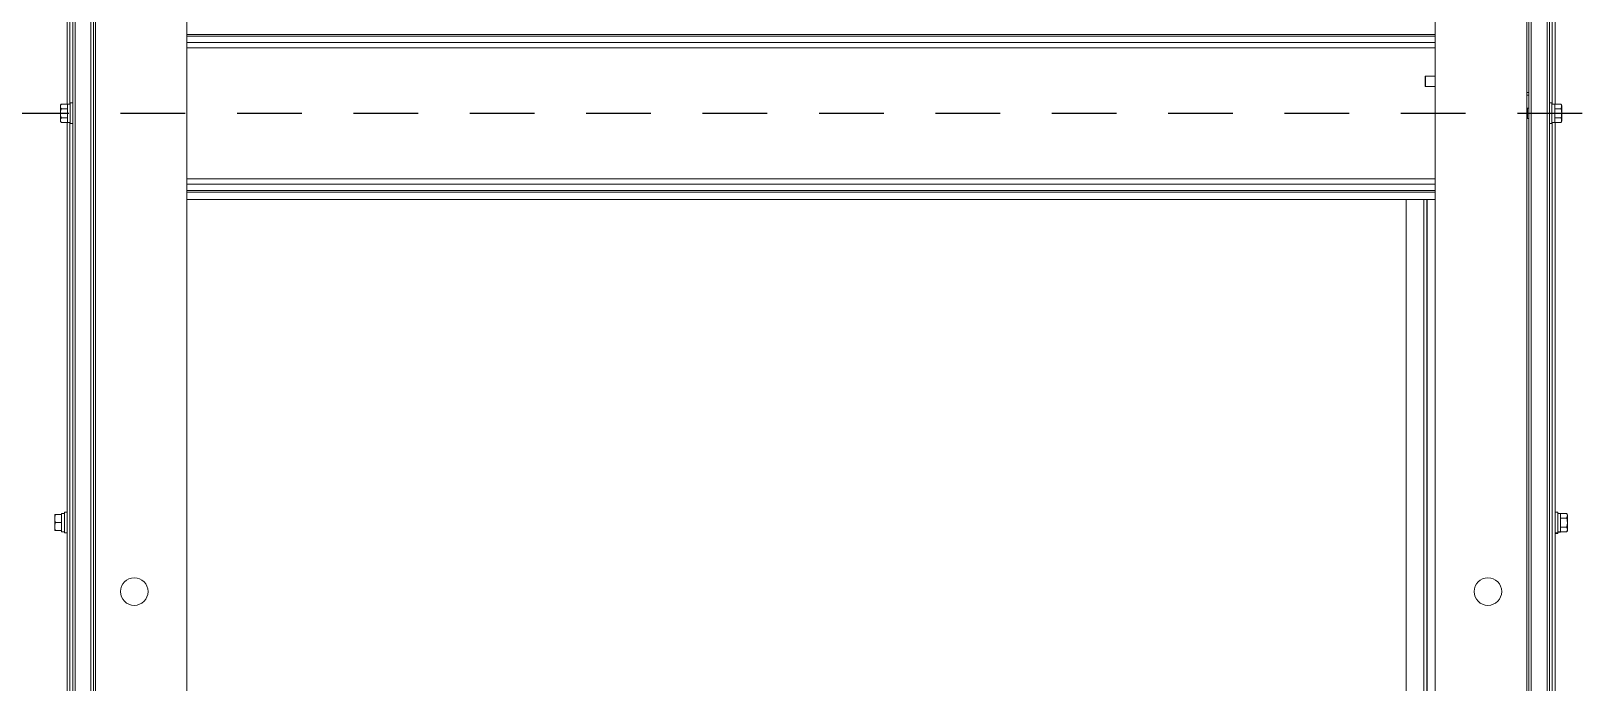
# Model space of a CAD drawing. Header units: millimetres. Extents: x 55614 to 110757, y -66981 to -47484.
# Drawn here: x 63017 to 63912, y -60441 to -60063 of the extents above; entities that cross this region are included whole.
import ezdxf

# ---------------------------------------------------------------- set-up
doc = ezdxf.new("R2010")
doc.units = ezdxf.units.MM
doc.linetypes.add('CENTER', pattern=[50.8, 31.75, -6.35, 6.35, -6.35])
doc.linetypes.add('JIS_02_0.7', pattern=[1.35, 0.75, -0.6])
doc.layers.get('0').update_dxf_attribs({"lineweight": 15})
doc.layers.add('2', color=4, linetype='CENTER')
doc.layers.add('THICK', color=7, linetype='Continuous', lineweight=0)

# ---------------------------------------------------------------- blocks, each defined once
blk = doc.blocks.new('FYTY6TY5RTWE4')
at = {"color": 136, "linetype": 'Continuous'}
for p, q in [((11470.13, -53389.74), (11470.13, -51723.74)), ((11471.53, -53389.74), (11471.53, -51723.74)), ((11480.73, -53389.74), (11480.73, -51723.74)), ((11482.13, -53389.74), (11482.13, -51723.74)), ((11483.33, -51724.24), (11483.33, -53389.24)), ((11536.33, -51724.24), (11536.33, -53389.24)), ((12260.33, -53389.24), (12260.33, -51724.24)), ((12313.33, -53389.24), (12313.33, -51724.24)), ((12314.53, -51723.74), (12314.53, -53389.74)), ((12315.93, -51723.74), (12315.93, -53389.74)), ((12325.13, -51723.74), (12325.13, -53389.74)), ((12326.53, -51723.74), (12326.53, -53389.74)), ((11466.83, -52551.38), (11466.83, -51886.59)), ((11468.53, -52551.36), (11468.53, -51886.61)), ((12328.13, -51886.61), (12328.13, -52551.36)), ((12329.83, -51886.59), (12329.83, -52551.38)), ((11536.33, -52511.04), (12260.33, -52511.04)), ((11536.33, -52512.04), (12260.33, -52512.04)), ((11536.33, -52515.66), (12260.33, -52515.66)), ((11536.33, -52518.65), (12260.33, -52518.65)), ((12254.43, -52535.44), (12254.63, -52535.24)), ((12254.43, -52535.44), (12254.43, -52541.04)), ((12254.43, -52541.04), (12254.63, -52541.24)), ((12260.33, -52535.24), (12254.63, -52535.24)), ((12254.63, -52535.24), (12254.63, -52541.24)), ((12260.33, -52541.24), (12254.63, -52541.24)), ((11463.4, -52551.51), (11463.55, -52551.38)), ((11467.03, -52551.38), (11463.55, -52551.38)), ((11467.03, -52562.11), (11467.03, -52551.36)), ((11467.03, -52551.36), (11468.68, -52551.36)), ((11468.68, -52562.74), (11468.68, -52550.74)), ((11468.68, -52550.74), (11470.13, -52550.74)), ((12313.33, -52544.74), (12314.53, -52544.74)), ((12313.33, -52546.24), (12314.53, -52546.24)), ((12327.98, -52550.74), (12326.53, -52550.74)), ((12327.98, -52550.74), (12327.98, -52562.74)), ((12329.63, -52551.36), (12327.98, -52551.36)), ((12329.63, -52551.36), (12329.63, -52562.11)), ((12329.63, -52551.38), (12333.11, -52551.38)), ((12333.11, -52551.38), (12333.25, -52551.5)), ((11463.03, -52552.38), (11463.03, -52561.09)), ((11467.03, -52554.06), (11463.55, -52554.06)), ((11467.03, -52559.41), (11463.55, -52559.41)), ((12313.63, -52553.94), (12313.83, -52553.74)), ((12313.63, -52553.94), (12313.63, -52559.54)), ((12313.63, -52559.54), (12313.83, -52559.74)), ((12314.53, -52553.74), (12313.83, -52553.74)), ((12313.83, -52553.74), (12313.83, -52559.74)), ((12314.53, -52559.74), (12313.83, -52559.74)), ((12329.63, -52554.06), (12333.11, -52554.06)), ((12329.63, -52559.41), (12333.11, -52559.41)), ((12333.63, -52561.09), (12333.63, -52552.38)), ((11463.55, -52562.09), (11463.4, -52561.97)), ((11467.03, -52562.09), (11463.55, -52562.09)), ((11466.83, -53226.88), (11466.83, -52562.09)), ((11467.03, -52562.11), (11468.68, -52562.11)), ((11468.53, -53226.86), (11468.53, -52562.11)), ((11468.68, -52562.74), (11470.13, -52562.74)), ((12327.98, -52562.74), (12326.53, -52562.74)), ((12329.63, -52562.11), (12327.98, -52562.11)), ((12328.13, -52562.11), (12328.13, -53226.86)), ((12329.63, -52562.09), (12333.11, -52562.09)), ((12329.83, -52562.09), (12329.83, -53226.88)), ((12333.26, -52561.96), (12333.11, -52562.09)), ((11536.33, -52594.82), (12260.33, -52594.82)), ((11536.33, -52597.81), (12260.33, -52597.81)), ((11536.33, -52601.44), (12260.33, -52601.44)), ((11536.33, -52602.43), (12260.33, -52602.43)), ((11536.33, -52606.74), (12260.33, -52606.74)), ((12243.33, -53335.64), (12243.33, -52606.74)), ((12253.63, -52606.74), (12253.63, -53340.24)), ((12255.33, -52606.74), (12255.33, -53247.74)), ((12255.53, -53247.74), (12255.53, -52606.74)), ((11459.73, -52789.88), (11459.73, -52798.59)), ((11463.73, -52789.6), (11459.76, -52789.6)), ((11463.73, -52799.61), (11463.73, -52788.86)), ((11463.73, -52788.86), (11465.38, -52788.86)), ((11465.38, -52800.24), (11465.38, -52788.24)), ((11465.38, -52788.24), (11466.83, -52788.24)), ((12331.28, -52788.24), (12329.83, -52788.24)), ((12331.28, -52788.24), (12331.28, -52800.24)), ((12332.93, -52788.86), (12331.28, -52788.86)), ((12332.93, -52788.86), (12332.93, -52799.61)), ((12332.93, -52788.88), (12336.41, -52788.88)), ((12332.93, -52791.56), (12336.41, -52791.56)), ((12336.41, -52788.88), (12336.55, -52789)), ((12336.93, -52798.59), (12336.93, -52789.88)), ((11463.73, -52798.87), (11459.76, -52798.87)), ((11463.73, -52794.24), (11460.25, -52794.24)), ((11463.73, -52799.61), (11465.38, -52799.61)), ((11465.38, -52800.24), (11466.83, -52800.24)), ((12331.28, -52800.24), (12329.83, -52800.24)), ((12331.28, -52800.49), (12329.83, -52800.49)), ((12332.93, -52799.61), (12331.28, -52799.61)), ((12332.93, -52799.86), (12331.28, -52799.86)), ((12331.28, -52800.24), (12331.28, -52800.49)), ((12332.93, -52796.91), (12336.41, -52796.91)), ((12332.93, -52799.59), (12336.41, -52799.59)), ((12332.93, -52799.61), (12332.93, -52799.86)), ((12336.56, -52799.46), (12336.41, -52799.59)), ((12336.8, -52799.12), (12336.9, -52799.12)), ((12336.93, -52798.84), (12336.93, -52798.59))]:
    blk.add_line(p, q, dxfattribs=at)
for points in [[(11463.55, -52554.06), (11463.41, -52553.93), (11463.29, -52553.79), (11463.21, -52553.65), (11463.15, -52553.5), (11463.12, -52553.35), (11463.09, -52553.19), (11463.07, -52553.02), (11463.06, -52552.83), (11463.06, -52552.64), (11463.07, -52552.44), (11463.09, -52552.26), (11463.11, -52552.1), (11463.15, -52551.94), (11463.21, -52551.79), (11463.29, -52551.64), (11463.4, -52551.51)], [(12333.25, -52551.5), (12333.37, -52551.64), (12333.45, -52551.79), (12333.51, -52551.94), (12333.54, -52552.1), (12333.57, -52552.26), (12333.59, -52552.44), (12333.6, -52552.63), (12333.6, -52552.83), (12333.59, -52553.02), (12333.57, -52553.19), (12333.54, -52553.35), (12333.5, -52553.5), (12333.45, -52553.64), (12333.37, -52553.79), (12333.25, -52553.93), (12333.11, -52554.06)], [(11463.55, -52559.41), (11463.41, -52559.17), (11463.29, -52558.89), (11463.21, -52558.59), (11463.15, -52558.3), (11463.12, -52557.99), (11463.09, -52557.67), (11463.07, -52557.32), (11463.06, -52556.93), (11463.06, -52556.54), (11463.07, -52556.16), (11463.09, -52555.8), (11463.12, -52555.48), (11463.15, -52555.18), (11463.21, -52554.88), (11463.29, -52554.59), (11463.41, -52554.3), (11463.55, -52554.06)], [(11463.4, -52561.97), (11463.29, -52561.83), (11463.21, -52561.68), (11463.15, -52561.53), (11463.11, -52561.37), (11463.09, -52561.21), (11463.07, -52561.03), (11463.06, -52560.84), (11463.06, -52560.64), (11463.07, -52560.45), (11463.09, -52560.28), (11463.12, -52560.12), (11463.15, -52559.97), (11463.21, -52559.83), (11463.29, -52559.68), (11463.41, -52559.54), (11463.55, -52559.41)], [(12333.11, -52554.06), (12333.25, -52554.3), (12333.37, -52554.58), (12333.45, -52554.88), (12333.5, -52555.17), (12333.54, -52555.48), (12333.57, -52555.8), (12333.59, -52556.15), (12333.6, -52556.54), (12333.6, -52556.93), (12333.59, -52557.31), (12333.57, -52557.67), (12333.54, -52557.99), (12333.51, -52558.29), (12333.45, -52558.59), (12333.37, -52558.88), (12333.25, -52559.17), (12333.11, -52559.41)], [(12333.11, -52559.41), (12333.25, -52559.54), (12333.37, -52559.68), (12333.45, -52559.82), (12333.5, -52559.97), (12333.54, -52560.12), (12333.57, -52560.28), (12333.59, -52560.45), (12333.59, -52560.64), (12333.6, -52560.83), (12333.59, -52561.03), (12333.57, -52561.21), (12333.54, -52561.37), (12333.51, -52561.53), (12333.45, -52561.68), (12333.37, -52561.83), (12333.26, -52561.96)], [(11460.25, -52794.24), (11460.1, -52794.02), (11459.99, -52793.78), (11459.91, -52793.52), (11459.85, -52793.26), (11459.81, -52793), (11459.79, -52792.71), (11459.77, -52792.4), (11459.76, -52792.07), (11459.76, -52791.73), (11459.77, -52791.4), (11459.79, -52791.1), (11459.82, -52790.82), (11459.85, -52790.57), (11459.91, -52790.32), (11459.99, -52790.06), (11460.11, -52789.81), (11460.25, -52789.6)], [(12336.55, -52789), (12336.67, -52789.14), (12336.75, -52789.29), (12336.81, -52789.44), (12336.84, -52789.6), (12336.87, -52789.76), (12336.89, -52789.94), (12336.9, -52790.13), (12336.9, -52790.33), (12336.89, -52790.52), (12336.87, -52790.69), (12336.84, -52790.85), (12336.8, -52791), (12336.75, -52791.14), (12336.67, -52791.29), (12336.55, -52791.43), (12336.41, -52791.56)], [(12336.41, -52791.56), (12336.55, -52791.8), (12336.67, -52792.08), (12336.75, -52792.38), (12336.8, -52792.67), (12336.84, -52792.98), (12336.87, -52793.3), (12336.89, -52793.65), (12336.9, -52794.04), (12336.9, -52794.43), (12336.89, -52794.81), (12336.87, -52795.17), (12336.84, -52795.49), (12336.81, -52795.79), (12336.75, -52796.09), (12336.67, -52796.38), (12336.55, -52796.67), (12336.41, -52796.91)], [(11460.25, -52798.87), (11460.11, -52798.66), (11459.99, -52798.41), (11459.91, -52798.16), (11459.85, -52797.91), (11459.82, -52797.65), (11459.79, -52797.38), (11459.77, -52797.08), (11459.76, -52796.75), (11459.76, -52796.41), (11459.77, -52796.07), (11459.79, -52795.76), (11459.81, -52795.48), (11459.85, -52795.21), (11459.91, -52794.95), (11459.99, -52794.69), (11460.1, -52794.45), (11460.25, -52794.24)], [(12336.41, -52796.91), (12336.55, -52797.04), (12336.67, -52797.18), (12336.75, -52797.32), (12336.8, -52797.47), (12336.84, -52797.62), (12336.87, -52797.78), (12336.89, -52797.95), (12336.89, -52798.14), (12336.9, -52798.33), (12336.89, -52798.53), (12336.87, -52798.71), (12336.84, -52798.87), (12336.81, -52799.03), (12336.75, -52799.18), (12336.67, -52799.33), (12336.56, -52799.46)]]:
    blk.add_lwpolyline(points, dxfattribs=at)
for centre in [(11505.83, -52834.24), (12290.83, -52834.24)]:
    blk.add_circle(centre, 8, dxfattribs=at)
for centre, start, end in [((11464.25, -52552.38), 124.94801, 180), ((12332.41, -52552.38), 0, 55.05199), ((11464.25, -52561.09), 180, 235.05199), ((12332.41, -52561.09), 304.94801, 0), ((11460.95, -52789.88), 166.40607, 180), ((12335.71, -52789.88), 0, 55.05199), ((11460.95, -52798.59), 180, 193.59393), ((12335.71, -52798.59), 304.94801, 0), ((12335.71, -52798.84), 346.40607, 0)]:
    blk.add_arc(centre, 1.22, start, end, dxfattribs=at)

msp = doc.modelspace()

# ---------------------------------------------------------------- linework, layer by layer
at = {"layer": '2', "color": 1, "linetype": 'JIS_02_0.7', "ltscale": 50}
msp.add_line((62529.217, -60110.951), (68897.673, -60110.951), dxfattribs=at)

# ---------------------------------------------------------------- block references
at = {"layer": 'THICK', "lineweight": -3}
msp.add_blockref('FYTY6TY5RTWE4', (51571.298, -7554.204), dxfattribs=at)

doc.saveas('drawing.dxf')
